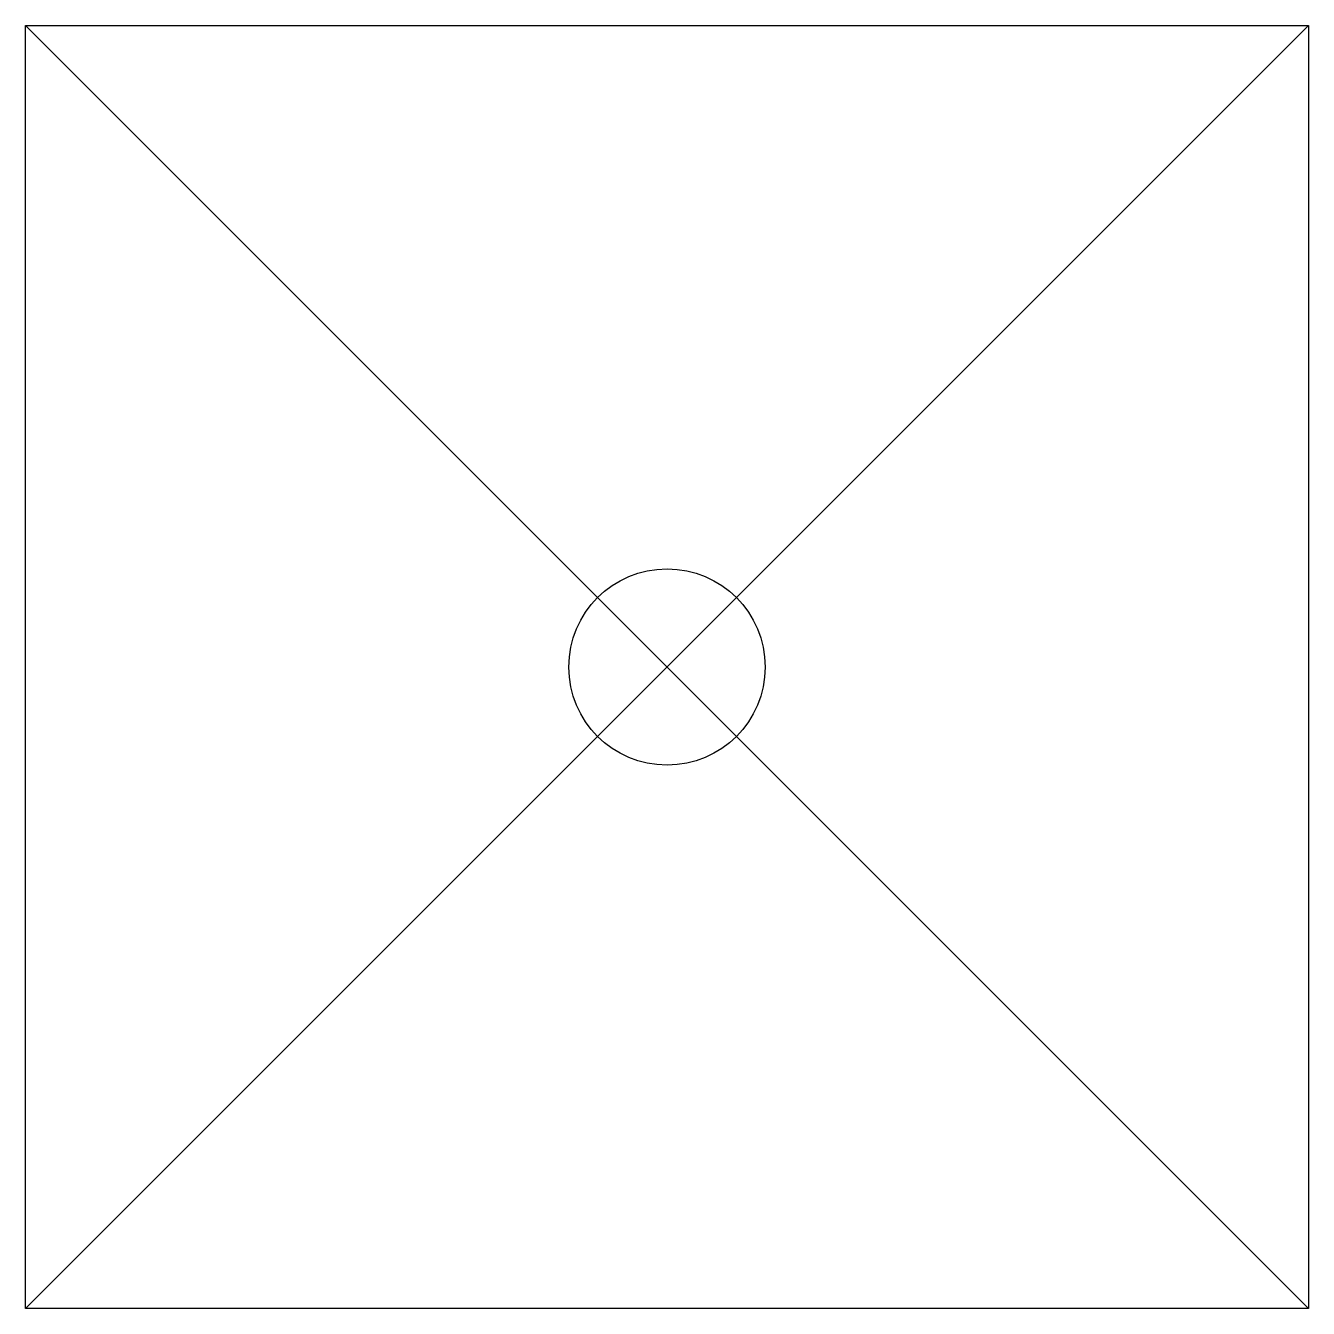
# Model space of a CAD drawing. Header units: inches. Extents: x -2.5 to 2.5, y -2.5 to 2.5.
import ezdxf

# ---------------------------------------------------------------- set-up
doc = ezdxf.new("R2010")
doc.units = ezdxf.units.IN
doc.layers.get('0').update_dxf_attribs({"linetype": 'CONTINUOUS'})

msp = doc.modelspace()

# ---------------------------------------------------------------- linework, layer by layer
for p, q in [((-2.5, -2.5), (-2.5, 2.5)), ((-2.5, 2.5), (2.5, 2.5)), ((2.5, -2.5), (-2.5, 2.5)), ((-2.5, -2.5), (2.5, 2.5)), ((2.5, 2.5), (2.5, -2.5)), ((2.5, -2.5), (-2.5, -2.5))]:
    msp.add_line(p, q)
msp.add_circle((0, 0), 0.3825)

doc.saveas('drawing.dxf')
